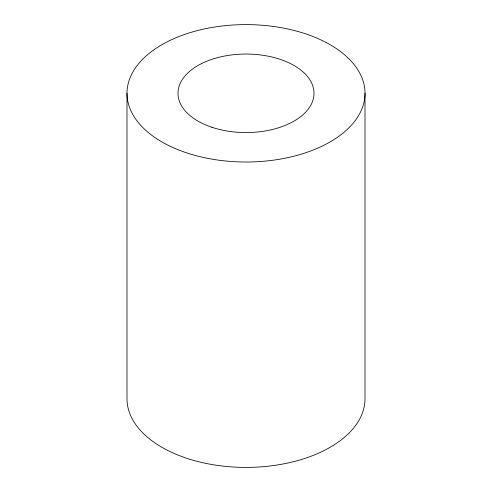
<?xml version="1.0" encoding="UTF-8"?>
<svg xmlns="http://www.w3.org/2000/svg" width="492" height="492" viewBox="0 0 492 492"><rect width="100%" height="100%" fill="white"/><g stroke="black" fill="none" stroke-linecap="round" stroke-linejoin="round"><path stroke-width="0.74" d="M365.009 93.308A119.009 68.708 0 0 1 186.499 152.809A119.009 68.708 0 0 1 186.499 33.807A119.009 68.708 0 0 1 365.009 93.308L365.009 398.692A119.009 68.708 0 0 1 246 467.4A119.009 68.708 0 0 1 126.991 398.692L126.991 93.308M211.997 127.311A68.001 39.262 0 0 0 314.001 93.308A68.001 39.262 0 0 0 211.997 59.304A68.001 39.262 0 0 0 211.997 127.311"/></g></svg>
